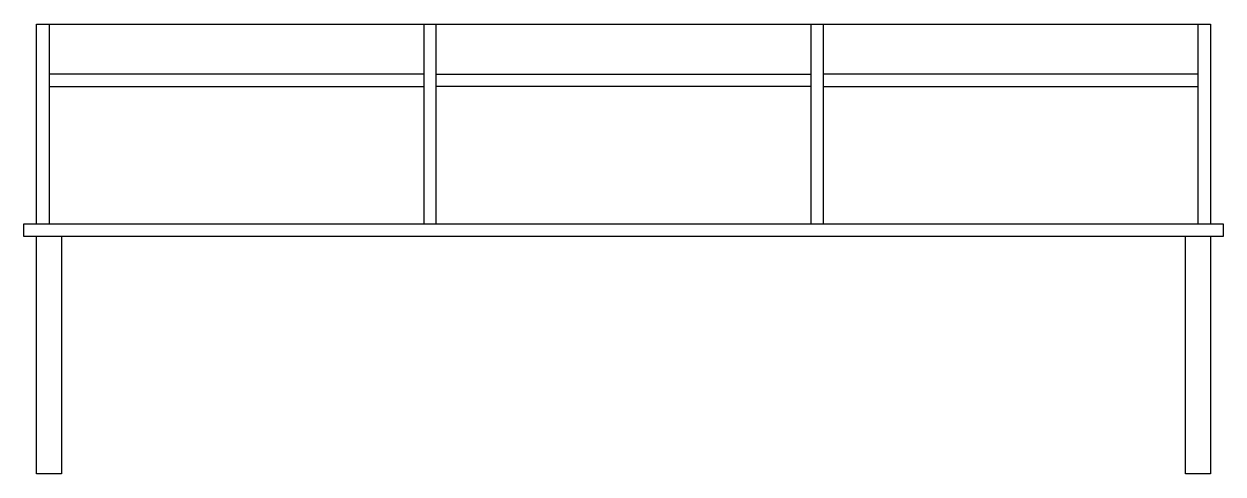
# Model space of a CAD drawing. Extents: x 0 to 2.44, y 0 to 0.91.
import ezdxf

# ---------------------------------------------------------------- set-up
doc = ezdxf.new("R2010")
doc.units = 0
doc.header["$LTSCALE"] = 2
doc.layers.get('0').update_dxf_attribs({"linetype": 'CONTINUOUS'})

msp = doc.modelspace()

# ---------------------------------------------------------------- linework, layer by layer
at = {"color": 0, "linetype": 'BYBLOCK'}
for p, q in [((0.0254, 0.508), (0.0254, 0.9143)), ((0.0254, 0.9143), (2.4129, 0.9143)), ((0.0509, 0.9143), (0.0509, 0.508)), ((0.8129, 0.9143), (0.8129, 0.508)), ((0.8383, 0.508), (0.8383, 0.9143)), ((1.6003, 0.9143), (1.6003, 0.508)), ((1.6257, 0.508), (1.6257, 0.9143)), ((2.3877, 0.508), (2.3877, 0.9143)), ((2.4129, 0.9143), (2.4129, 0.508)), ((0.8129, 0.8127), (0.0509, 0.8127)), ((0.8383, 0.8127), (1.6003, 0.8127)), ((2.3877, 0.8127), (1.6257, 0.8127)), ((0.0509, 0.7874), (0.8129, 0.7874)), ((1.6003, 0.7874), (0.8383, 0.7874)), ((1.6257, 0.7874), (2.3877, 0.7874)), ((0, 0.508), (2.4383, 0.508)), ((0, 0.4825), (0, 0.508)), ((2.4383, 0.508), (2.4383, 0.4825)), ((2.4383, 0.4825), (0, 0.4825)), ((0.0254, 0), (0.0254, 0.4825)), ((0.0761, 0.4825), (0.0761, 0)), ((2.3622, 0), (2.3622, 0.4825)), ((2.4129, 0.4825), (2.4129, 0)), ((0.0761, 0), (0.0254, 0)), ((2.4129, 0), (2.3622, 0))]:
    msp.add_line(p, q, dxfattribs=at)

doc.saveas('drawing.dxf')
